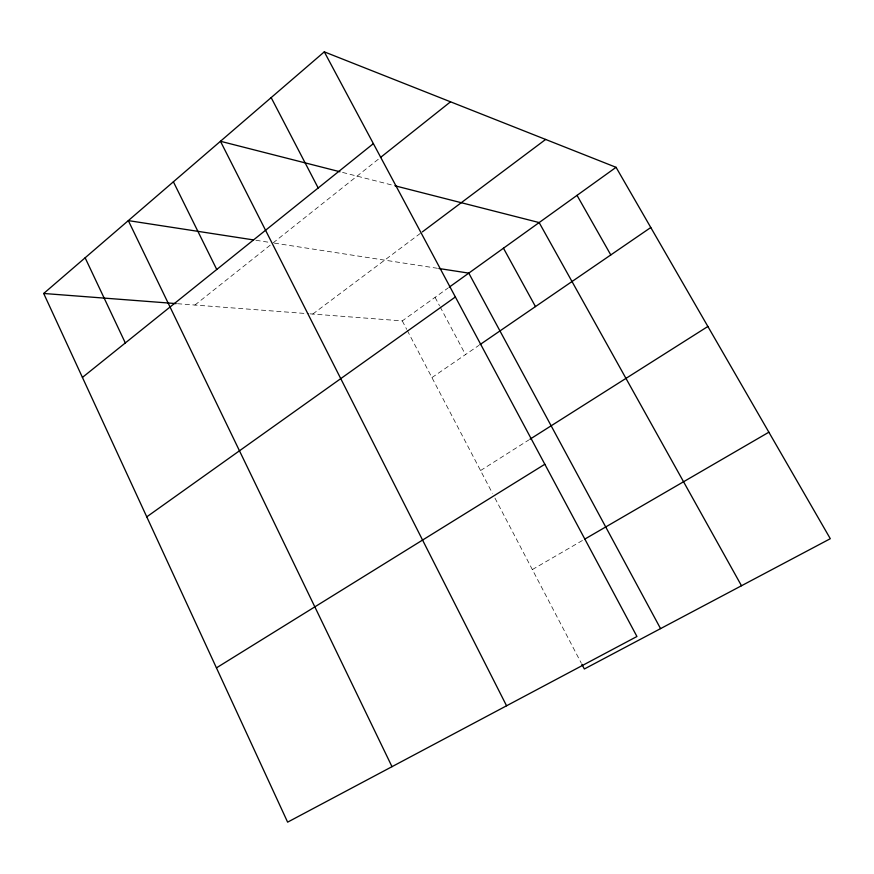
<?xml version="1.0" encoding="UTF-8"?>
<svg xmlns="http://www.w3.org/2000/svg" width="874" height="874" viewBox="0 0 874 874"><rect width="100%" height="100%" fill="white"/><g stroke="black" fill="none" stroke-linecap="round" stroke-linejoin="round"><path stroke-width="0.66" stroke-dasharray="4.37 3.28" d="M194.924 305.048L270.951 244.589M273.049 242.928L379.436 158.336M312.783 314.05L421.279 232.692M310.117 313.853L402.28 320.9L448.122 287.961M431.931 377.59L478.832 345.427M480.558 470.551L528.77 439.983M532.342 569.575L583.614 539.793M177.498 303.715L308.784 313.744M255.929 240.284L269.094 242.317M274.36 243.125L437.557 268.307M342.575 172.429L395.146 185.834M435.077 297.346L439.502 305.692M440.135 306.883L465.471 354.582M402.28 320.9L406.694 329.334M407.328 330.547L492.455 493.297M494.957 498.082L581.221 663.027"/><path stroke-width="1.31" d="M324.298 51.85L636.938 636.501L287.622 822.15L43.7 293.478L324.298 51.85L616.061 167.316L830.3 538.701L584.345 668.992L581.844 664.218M82.429 377.415L373.384 143.631M380.496 157.484L450.525 101.81M422.361 231.883L545.638 139.447M449.214 287.185L616.061 167.316M146.766 516.851L455.376 296.963M479.935 344.662L650.78 227.513M529.895 439.272L707.874 326.472M216.446 667.867L544.83 464.258M584.782 539.116L768.869 432.204M43.7 293.478L176.155 303.606M253.296 239.88L128.325 220.609L392 766.684M438.89 268.504L468.781 273.125L660.558 628.614M339.942 171.752L220.445 141.271L506.57 705.788M395.146 185.834L539.149 222.564L741.491 585.744M577.026 195.361L610.795 254.946M503.468 248.205L535.467 306.588M271.159 97.604L318.191 187.986M173.391 181.803L216.752 269.487M85.139 257.797L125.321 342.958"/></g></svg>
